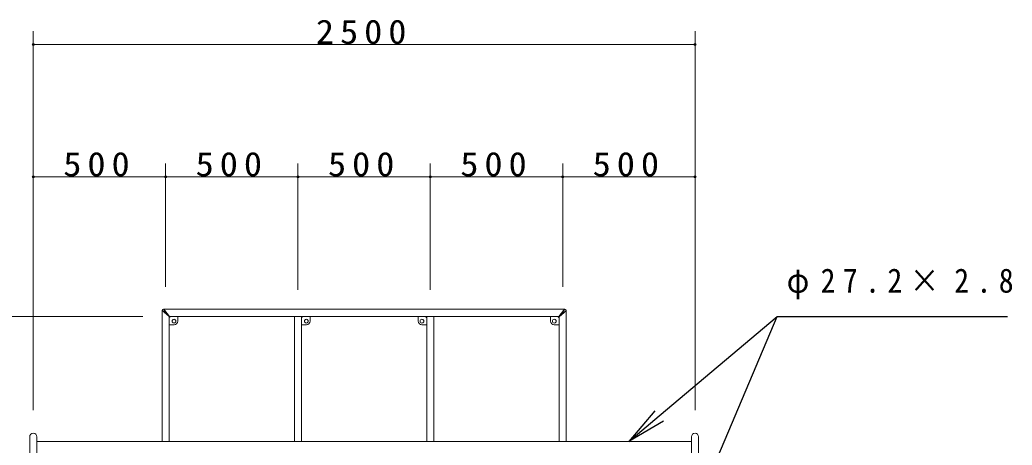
# Model space of a CAD drawing. Units: millimetres at full size. Extents: x -19540 to 0, y -3096 to 13350.
# Drawn here: x -17155 to -13406, y 5073 to 6679 of the extents above; entities that cross this region are included whole.
import ezdxf

# ---------------------------------------------------------------- set-up
doc = ezdxf.new("R2010")
doc.units = ezdxf.units.MM
doc.layers.add('線', color=7, linetype='Continuous', lineweight=13)
doc.layers.add('補助', color=2, linetype='Continuous', lineweight=13)
doc.styles.add('ＭＳ ゴシック', font='')
doc.styles.get('ＭＳ ゴシック').set_extended_font_data('MS Gothic')

# ---------------------------------------------------------------- blocks, each defined once
blk = doc.blocks.new('dimension_origin')
at = {"color": 0, "linetype": 'Continuous', "lineweight": -2}
blk.add_circle((0, 0), 1.25, dxfattribs=at)

msp = doc.modelspace()

# ---------------------------------------------------------------- linework, layer by layer
at = {"layer": '線', "color": 2, "lineweight": 25}
for p, q in [((-16612.878, 5586.322), (-16590.678, 5559.122)), ((-15117.878, 5559.122), (-15095.678, 5586.322)), ((-16590.678, 5559.122), (-16617.878, 5581.322)), ((-15117.878, 5559.122), (-15090.678, 5581.322))]:
    msp.add_line(p, q, dxfattribs=at)
at = {"layer": '線'}
for p, q in [((-15095.678, 5586.322), (-16612.878, 5586.322)), ((-16617.878, 5086.322), (-16617.878, 5581.322)), ((-16590.678, 5086.322), (-16590.678, 5559.122)), ((-15117.878, 5559.122), (-16590.678, 5559.122)), ((-16590.678, 5553.708), (-16590.678, 5528.122)), ((-16585.971, 5558.83), (-16590.385, 5554.415)), ((-16559.678, 5559.122), (-16585.264, 5559.122)), ((-16558.678, 5558.122), (-16558.678, 5541.122)), ((-16117.878, 5086.322), (-16117.878, 5559.122)), ((-16090.678, 5086.322), (-16090.678, 5559.122)), ((-16090.678, 5553.708), (-16090.678, 5528.122)), ((-16085.971, 5558.83), (-16090.385, 5554.415)), ((-16059.678, 5559.122), (-16085.264, 5559.122)), ((-16058.678, 5558.122), (-16058.678, 5541.122)), ((-15649.878, 5558.122), (-15649.878, 5541.122)), ((-15648.878, 5559.122), (-15623.292, 5559.122)), ((-15622.585, 5558.83), (-15618.171, 5554.415)), ((-15617.878, 5086.322), (-15617.878, 5559.122)), ((-15617.878, 5553.708), (-15617.878, 5528.122)), ((-15590.678, 5086.322), (-15590.678, 5559.122)), ((-15149.878, 5558.122), (-15149.878, 5541.122)), ((-15148.878, 5559.122), (-15123.292, 5559.122)), ((-15122.585, 5558.83), (-15118.171, 5554.415)), ((-15117.878, 5086.322), (-15117.878, 5559.122)), ((-15117.878, 5553.708), (-15117.878, 5528.122)), ((-15090.678, 5086.322), (-15090.678, 5581.322)), ((-16572.678, 5527.122), (-16589.678, 5527.122)), ((-16072.678, 5527.122), (-16089.678, 5527.122)), ((-15635.878, 5527.122), (-15618.878, 5527.122)), ((-15135.878, 5527.122), (-15118.878, 5527.122)), ((-17117.878, 3061.022), (-17117.878, 5104.322)), ((-17090.678, 3061.022), (-17090.678, 5104.322)), ((-14617.878, 3061.022), (-14617.878, 5104.322)), ((-14590.678, 3061.022), (-14590.678, 5104.322)), ((-16617.878, 5086.322), (-17090.678, 5086.322)), ((-14617.878, 5086.322), (-17090.678, 5086.322)), ((-16117.878, 5086.322), (-16590.678, 5086.322)), ((-15617.878, 5086.322), (-16090.678, 5086.322)), ((-15117.878, 5086.322), (-15590.678, 5086.322)), ((-14617.878, 5086.322), (-15090.678, 5086.322))]:
    msp.add_line(p, q, dxfattribs=at)
for centre in [(-16572.678, 5541.122), (-16072.678, 5541.122), (-15635.878, 5541.122), (-15135.878, 5541.122)]:
    msp.add_circle(centre, 7, dxfattribs=at)
for centre, radius, start, end in [((-16612.878, 5581.322), 5, 90, 180), ((-15095.678, 5581.322), 5, 0, 90), ((-16589.678, 5553.708), 1, 135, 180), ((-16585.264, 5558.122), 1, 90, 135), ((-16559.678, 5558.122), 1, 0, 90), ((-16089.678, 5553.708), 1, 135, 180), ((-16085.264, 5558.122), 1, 90, 135), ((-16059.678, 5558.122), 1, 0, 90), ((-15648.878, 5558.122), 1, 90, 180), ((-15623.292, 5558.122), 1, 45, 90), ((-15618.878, 5553.708), 1, 0, 45), ((-15148.878, 5558.122), 1, 90, 180), ((-15123.292, 5558.122), 1, 45, 90), ((-15118.878, 5553.708), 1, 0, 45), ((-16589.678, 5528.122), 1, 180, 270), ((-16572.678, 5541.122), 14, 270, 0), ((-16089.678, 5528.122), 1, 180, 270), ((-16072.678, 5541.122), 14, 270, 0), ((-15635.878, 5541.122), 14, 180, 270), ((-15618.878, 5528.122), 1, 270, 0), ((-15135.878, 5541.122), 14, 180, 270), ((-15118.878, 5528.122), 1, 270, 0), ((-17104.278, 5104.322), 13.6, 0, 180), ((-14604.278, 5104.322), 13.6, 0, 180)]:
    msp.add_arc(centre, radius, start, end, dxfattribs=at)
at = {"layer": '補助'}
for p, q in [((-17104.278, 5204.322), (-17104.278, 6636.322)), ((-14604.278, 5204.322), (-14604.278, 6636.322)), ((-17104.278, 6586.322), (-14604.278, 6586.322)), ((-17104.278, 5204.322), (-17104.278, 6136.322)), ((-16604.278, 5670.222), (-16604.278, 6136.322)), ((-16604.278, 5670.222), (-16604.278, 6136.322)), ((-16104.278, 5659.122), (-16104.278, 6136.322)), ((-16104.278, 5659.122), (-16104.278, 6136.322)), ((-15604.278, 5659.122), (-15604.278, 6136.322)), ((-15604.278, 5659.122), (-15604.278, 6136.322)), ((-15104.278, 5670.222), (-15104.278, 6136.322)), ((-15104.278, 5670.222), (-15104.278, 6136.322)), ((-14604.278, 5204.322), (-14604.278, 6136.322)), ((-17104.278, 6086.322), (-16604.278, 6086.322)), ((-16604.278, 6086.322), (-16104.278, 6086.322)), ((-16104.278, 6086.322), (-15604.278, 6086.322)), ((-15604.278, 6086.322), (-15104.278, 6086.322)), ((-15104.278, 6086.322), (-14604.278, 6086.322)), ((-16690.678, 5559.122), (-18167.878, 5559.122)), ((-16690.678, 5559.122), (-17667.878, 5559.122))]:
    msp.add_line(p, q, dxfattribs=at)
at = {"layer": '補助', "lineweight": 25}
for p, q in [((-14739.645, 5183.066), (-14294.046, 5559.122)), ((-14532.294, 4995.292), (-14294.046, 5559.122)), ((-14294.046, 5559.122), (-14244.046, 5559.122)), ((-14244.046, 5559.122), (-13424.273, 5559.122)), ((-14755.769, 5202.171), (-14854.278, 5086.322)), ((-14854.278, 5086.322), (-14739.645, 5183.066)), ((-14723.521, 5163.96), (-14854.278, 5086.322))]:
    msp.add_line(p, q, dxfattribs=at)

# ---------------------------------------------------------------- block references
at = {"layer": '補助', "xscale": 3.33, "yscale": 3.33}
for p in [(-17104.278, 6586.322), (-17104.278, 6086.322), (-16604.278, 6086.322), (-16104.278, 6086.322), (-15604.278, 6086.322), (-15104.278, 6086.322)]:
    msp.add_blockref('dimension_origin', p, dxfattribs=at)
at = {"layer": '補助', "xscale": 3.33, "yscale": 3.33, "rotation": 180}
for p in [(-14604.278, 6586.322), (-16604.278, 6086.322), (-16104.278, 6086.322), (-15604.278, 6086.322), (-15104.278, 6086.322), (-14604.278, 6086.322)]:
    msp.add_blockref('dimension_origin', p, dxfattribs=at)

# ---------------------------------------------------------------- texts
at = {"layer": '補助', "char_height": 91.64, "style": 'ＭＳ ゴシック'}
for s, insert, attachment_point in [('\\T1.33;\\W1.1;2500', (-15854.278, 6587.322), 8), ('\\T1.33;\\W1.1;500', (-16854.278, 6087.322), 8), ('\\T1.33;\\W1.1;500', (-16354.278, 6087.322), 8), ('\\T1.33;\\W1.1;500', (-15854.278, 6087.322), 8), ('\\T1.33;\\W1.1;500', (-15354.278, 6087.322), 8), ('\\T1.33;\\W1.1;500', (-14854.278, 6087.322), 8), ('\\T1.5;\\W0.9;φ27.2×2.8', (-14257.796, 5740.372), 1)]:
    msp.add_mtext(s, dxfattribs=dict(at, insert=insert, attachment_point=attachment_point))

doc.saveas('drawing.dxf')
